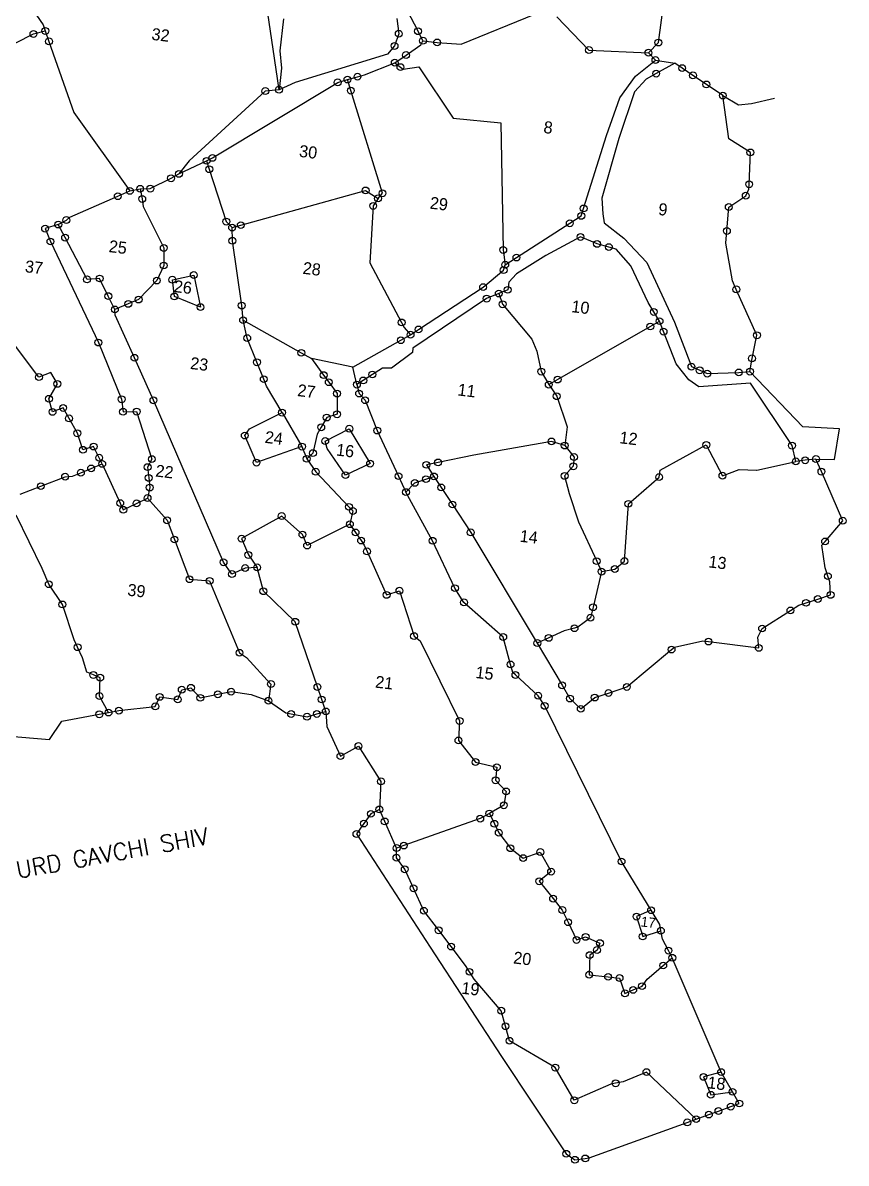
# Model space of a CAD drawing. Header units: metres. Extents: x 266699 to 267923, y 2141560 to 2142908.
# Drawn here: x 267291 to 267923, y 2141560 to 2142436 of the extents above; entities that cross this region are included whole.
import ezdxf

# ---------------------------------------------------------------- set-up
doc = ezdxf.new("R2010")
doc.units = ezdxf.units.M
doc.header["$LTSCALE"] = 0.3
for name, color, linetype in [('OFF', 1, 'Continuous'), ('OTHERS', 1, 'Continuous'), ('POLY_PARCEL', 6, 'Continuous'), ('POLY_ROAD', 30, 'Continuous'), ('SYM_STONE', 1, 'Continuous'), ('TEXT_MAPOUT', 7, 'Continuous'), ('TEXT_PARCEL', 7, 'Continuous'), ('V_BOUND_LINE', 7, 'Continuous')]:
    doc.layers.add(name, color=color, linetype=linetype)
doc.styles.get("Standard").update_dxf_attribs({"font": 'simplex.shx'})
doc.styles.add('TEXT_MAP', font='', dxfattribs={"height": 1.8})
doc.styles.get('TEXT_MAP').set_extended_font_data('Kruti Dev 050')

msp = doc.modelspace()

# ---------------------------------------------------------------- linework, layer by layer
at = {"layer": 'OFF'}
for p, q in [((267776.77, 2142407.26), (267791.69, 2142404.87)), ((267547.62, 2142158.12), (267544.59, 2142171.4)), ((267914.18, 2142100.62), (267918.09, 2142124.21)), ((267899.98, 2142100.97), (267914.18, 2142100.62))]:
    msp.add_line(p, q, dxfattribs=at)
at = {"layer": 'OTHERS'}
for p, q in [((267828.51, 2142379.99), (267840.62, 2142372.87)), ((267850.42, 2142373.88), (267868.22, 2142377.91)), ((267840.62, 2142372.87), (267850.42, 2142373.88))]:
    msp.add_line(p, q, dxfattribs=at)
at = {"layer": 'POLY_PARCEL'}
for p, q in [((267594.58, 2142429.4), (267575.11, 2142466.95)), ((267483.39, 2142415.51), (267478.14, 2142450.23)), ((267301.7, 2142441.63), (267306.91, 2142434.19)), ((267491.4, 2142439.01), (267488.6, 2142414.36)), ((267578.41, 2142439.13), (267579.79, 2142427.48)), ((267627.73, 2142419.46), (267684.2, 2142442.57)), ((267701.19, 2142440.47), (267725.78, 2142414.94)), ((267299.42, 2142427.28), (267308.52, 2142429.56)), ((267306.91, 2142434.19), (267308.52, 2142429.56)), ((267308.52, 2142429.56), (267311.31, 2142421.58)), ((267598.37, 2142422.08), (267594.58, 2142429.4)), ((267264.56, 2142409.81), (267299.42, 2142427.28)), ((267311.31, 2142421.58), (267330.34, 2142367.11)), ((267579.79, 2142427.48), (267576.56, 2142418.09)), ((267596.76, 2142418.9), (267598.37, 2142422.08)), ((267598.37, 2142422.08), (267609.2, 2142420.76)), ((267609.2, 2142420.76), (267627.73, 2142419.46)), ((267487.87, 2142384.47), (267483.39, 2142415.51)), ((267488.6, 2142414.36), (267489.79, 2142401.05)), ((267571.12, 2142411.67), (267500.22, 2142390.14)), ((267576.56, 2142418.09), (267571.12, 2142411.67)), ((267576.74, 2142405.2), (267585.36, 2142411.09)), ((267585.36, 2142411.09), (267596.76, 2142418.9)), ((267725.78, 2142414.94), (267771.43, 2142412.89)), ((267553.42, 2142396.03), (267576.74, 2142405.2)), ((267576.74, 2142405.2), (267581.09, 2142401.84)), ((267489.79, 2142401.05), (267487.87, 2142384.47)), ((267540.38, 2142392.28), (267548.12, 2142394.5)), ((267548.12, 2142394.5), (267553.42, 2142396.03)), ((267581.09, 2142401.84), (267583.2, 2142400.21)), ((267583.2, 2142400.21), (267595.12, 2142402.02)), ((267595.12, 2142402.02), (267621.47, 2142362.59)), ((267436.76, 2142332.14), (267532.91, 2142390.13)), ((267500.22, 2142390.14), (267487.87, 2142384.47)), ((267532.91, 2142390.13), (267540.38, 2142392.28)), ((267543.01, 2142383.76), (267540.38, 2142392.28)), ((267477.36, 2142383.47), (267418.96, 2142329.82)), ((267487.87, 2142384.47), (267477.36, 2142383.47)), ((267567.3, 2142304.98), (267543.01, 2142383.76)), ((267330.34, 2142367.11), (267373.43, 2142306.85)), ((267621.47, 2142362.59), (267658.2, 2142359.1)), ((267658.2, 2142359.1), (267659.95, 2142261.49)), ((267411.09, 2142319.88), (267432.25, 2142329.91)), ((267418.96, 2142329.82), (267411.09, 2142319.88)), ((267432.25, 2142329.91), (267436.76, 2142332.14)), ((267432.25, 2142329.91), (267434.36, 2142323.44)), ((267434.36, 2142323.44), (267447.4, 2142283.22)), ((267389.1, 2142308.56), (267405.03, 2142316.5)), ((267405.03, 2142316.5), (267411.09, 2142319.88)), ((267364.12, 2142302.75), (267373.43, 2142306.85)), ((267373.43, 2142306.85), (267381.32, 2142308.43)), ((267381.32, 2142308.43), (267389.1, 2142308.56)), ((267381.32, 2142308.43), (267382.87, 2142300.65)), ((267458.55, 2142280.52), (267554.37, 2142307.16)), ((267554.37, 2142307.16), (267563.87, 2142301.07)), ((267327.39, 2142286.56), (267364.12, 2142302.75)), ((267382.87, 2142300.65), (267383.73, 2142294.78)), ((267563.87, 2142301.07), (267560.14, 2142295.27)), ((267563.87, 2142301.07), (267567.3, 2142304.98)), ((267383.73, 2142294.78), (267399.43, 2142263.02)), ((267560.14, 2142295.27), (267557.57, 2142251.65)), ((267318.47, 2142281), (267308.34, 2142277.84)), ((267318.47, 2142281), (267324.67, 2142284.42)), ((267323.71, 2142270.97), (267318.47, 2142281)), ((267324.67, 2142284.42), (267327.39, 2142286.56)), ((267447.4, 2142283.22), (267451.87, 2142278.66)), ((267451.87, 2142278.66), (267458.55, 2142280.52)), ((267308.34, 2142277.84), (267312.46, 2142267.96)), ((267340.5, 2142238.93), (267323.71, 2142270.97)), ((267452.1, 2142268.55), (267451.87, 2142278.66)), ((267312.46, 2142267.96), (267349.22, 2142190.4)), ((267399.43, 2142263.02), (267399.39, 2142249.55)), ((267459.24, 2142218.83), (267452.1, 2142268.55)), ((267659.95, 2142261.49), (267661.51, 2142250.16)), ((267399.39, 2142249.55), (267394.09, 2142238)), ((267557.57, 2142251.65), (267581.99, 2142205.83)), ((267350.22, 2142239.57), (267340.5, 2142238.93)), ((267356.87, 2142226.05), (267350.22, 2142239.57)), ((267394.09, 2142238), (267380.14, 2142223.41)), ((267406, 2142238.67), (267422.47, 2142242.22)), ((267407.56, 2142225.82), (267406, 2142238.67)), ((267422.47, 2142242.22), (267427.61, 2142217.62)), ((267656.56, 2142228.01), (267659.52, 2142219.76)), ((267361.91, 2142215.82), (267356.87, 2142226.05)), ((267372.17, 2142220.09), (267361.91, 2142215.82)), ((267380.14, 2142223.41), (267372.17, 2142220.09)), ((267427.61, 2142217.62), (267407.56, 2142225.82)), ((267460.32, 2142207.58), (267459.24, 2142218.83)), ((267659.52, 2142219.76), (267682.04, 2142193.04)), ((267362.16, 2142211.46), (267361.91, 2142215.82)), ((267376.92, 2142178.7), (267362.16, 2142211.46)), ((267460.32, 2142207.58), (267504.99, 2142182.52)), ((267463.47, 2142193.83), (267460.32, 2142207.58)), ((267581.99, 2142205.83), (267584.02, 2142202.02)), ((267584.02, 2142202.02), (267588.81, 2142196.43)), ((267701.69, 2142162), (267772.82, 2142202.74)), ((267772.82, 2142202.74), (267779.93, 2142206.82)), ((267303.64, 2142163.96), (267281.81, 2142192.72)), ((267470.97, 2142175.26), (267463.47, 2142193.83)), ((267682.04, 2142193.04), (267685.64, 2142183.67)), ((267349.22, 2142190.4), (267367.05, 2142146.87)), ((267685.64, 2142183.67), (267689.2, 2142168.1)), ((267391.48, 2142146.08), (267376.92, 2142178.7)), ((267476.2, 2142162.3), (267470.97, 2142175.26)), ((267504.99, 2142182.52), (267512.83, 2142178.12)), ((267544.59, 2142171.4), (267512.83, 2142178.12)), ((267512.83, 2142178.12), (267522.09, 2142165.42)), ((267312.86, 2142167.31), (267303.64, 2142163.96)), ((267317.74, 2142158.7), (267312.86, 2142167.31)), ((267689.2, 2142168.1), (267694.91, 2142158.12)), ((267311.29, 2142147.26), (267317.74, 2142158.7)), ((267478.36, 2142156.94), (267476.2, 2142162.3)), ((267522.09, 2142165.42), (267526.07, 2142159.96)), ((267526.07, 2142159.96), (267532.42, 2142151.24)), ((267547.62, 2142158.12), (267549.36, 2142151.28)), ((267694.91, 2142158.12), (267701.69, 2142162)), ((267694.91, 2142158.12), (267701.03, 2142149.21)), ((267490.21, 2142136.62), (267478.36, 2142156.94)), ((267532.42, 2142151.24), (267532.43, 2142135.36)), ((267549.36, 2142151.28), (267553.96, 2142146.14)), ((267701.03, 2142149.21), (267709.14, 2142125.77)), ((267314.04, 2142137.17), (267311.29, 2142147.26)), ((267322.21, 2142140.21), (267314.04, 2142137.17)), ((267326.7, 2142132.22), (267322.21, 2142140.21)), ((267367.05, 2142146.87), (267368.15, 2142137.25)), ((267445.3, 2142021.72), (267391.48, 2142146.08)), ((267553.96, 2142146.14), (267563.3, 2142122.88)), ((267333.11, 2142120.78), (267326.7, 2142132.22)), ((267368.15, 2142137.25), (267378.57, 2142137.36)), ((267378.57, 2142137.36), (267390.25, 2142100.93)), ((267465.17, 2142124.22), (267490.21, 2142136.62)), ((267490.21, 2142136.62), (267505.49, 2142110.52)), ((267524.47, 2142132.86), (267520.26, 2142125.39)), ((267532.43, 2142135.36), (267524.47, 2142132.86)), ((267461.61, 2142119), (267465.17, 2142124.22)), ((267520.26, 2142125.39), (267517.24, 2142120.01)), ((267523.36, 2142114.78), (267541.81, 2142124.28)), ((267541.81, 2142124.28), (267557.81, 2142097.47)), ((267563.3, 2142122.88), (267579.62, 2142087.86)), ((267709.14, 2142125.77), (267707.13, 2142111.36)), ((267337.39, 2142108.11), (267333.11, 2142120.78)), ((267470.58, 2142098.23), (267461.61, 2142119)), ((267517.24, 2142120.01), (267513.95, 2142105.52)), ((267524.84, 2142109.07), (267523.36, 2142114.78)), ((267697.01, 2142114.48), (267637.47, 2142104.08)), ((267707.13, 2142111.36), (267697.01, 2142114.48)), ((267345.61, 2142110.59), (267337.39, 2142108.11)), ((267349.85, 2142102.02), (267345.61, 2142110.59)), ((267505.49, 2142110.52), (267470.58, 2142098.23)), ((267505.49, 2142110.52), (267509.1, 2142101.15)), ((267513.95, 2142105.52), (267509.1, 2142101.15)), ((267538.86, 2142088.61), (267524.84, 2142109.07)), ((267707.13, 2142111.36), (267714.32, 2142102.54)), ((267780.42, 2142092.44), (267815.79, 2142111.79)), ((267815.79, 2142111.79), (267828.19, 2142088.19)), ((267343.67, 2142093.75), (267352.2, 2142097.26)), ((267352.2, 2142097.26), (267349.85, 2142102.02)), ((267352.2, 2142097.26), (267365.99, 2142067.18)), ((267390.25, 2142100.93), (267387.02, 2142094.79)), ((267509.1, 2142101.15), (267516.01, 2142091.24)), ((267557.81, 2142097.47), (267538.86, 2142088.61)), ((267609.91, 2142098.4), (267600.98, 2142096.56)), ((267600.98, 2142096.56), (267606.82, 2142087.61)), ((267637.47, 2142104.08), (267609.91, 2142098.4)), ((267714.32, 2142102.54), (267713.75, 2142095.43)), ((267854.57, 2142092.56), (267876.58, 2142097.38)), ((267876.58, 2142097.38), (267884.53, 2142099.19)), ((267305.07, 2142080.16), (267323.68, 2142087.41)), ((267323.68, 2142087.41), (267329.31, 2142087.85)), ((267329.31, 2142087.85), (267335.79, 2142090.51)), ((267335.79, 2142090.51), (267343.67, 2142093.75)), ((267387.02, 2142094.79), (267387.87, 2142086.54)), ((267516.01, 2142091.24), (267541.53, 2142064.32)), ((267579.62, 2142087.86), (267585.33, 2142075.61)), ((267713.75, 2142095.43), (267707.09, 2142088.06)), ((267707.09, 2142088.06), (267710.46, 2142074.48)), ((267756.04, 2142066.62), (267779.65, 2142087.18)), ((267779.65, 2142087.18), (267780.42, 2142092.44)), ((267828.19, 2142088.19), (267841.02, 2142092.98)), ((267841.02, 2142092.98), (267854.34, 2142092.53)), ((267289.21, 2142073.98), (267305.07, 2142080.16)), ((267388.64, 2142079.1), (267387, 2142071.06)), ((267387.87, 2142086.54), (267388.64, 2142079.1)), ((267378.52, 2142066.96), (267387, 2142071.06)), ((267387, 2142071.06), (267402.01, 2142053.99)), ((267710.46, 2142074.48), (267717.8, 2142052.83)), ((267365.99, 2142067.18), (267368.34, 2142062.04)), ((267368.34, 2142062.04), (267378.52, 2142066.96)), ((267541.53, 2142064.32), (267544.55, 2142061.13)), ((267544.55, 2142061.13), (267542.28, 2142050.96)), ((267753.01, 2142022.62), (267756.04, 2142066.62)), ((267306.08, 2142016.93), (267286.2, 2142057.91)), ((267402.01, 2142053.99), (267407.61, 2142039.22)), ((267489.92, 2142057.24), (267459.18, 2142039.87)), ((267505.85, 2142043.01), (267489.92, 2142057.24)), ((267717.8, 2142052.83), (267731.73, 2142022.59)), ((267542.28, 2142050.96), (267509.42, 2142034.57)), ((267542.28, 2142050.96), (267546.62, 2142044.62)), ((267546.62, 2142044.62), (267550.86, 2142038.42)), ((267407.61, 2142039.22), (267419.17, 2142008.76)), ((267459.18, 2142039.87), (267464.38, 2142027.34)), ((267509.42, 2142034.57), (267505.85, 2142043.01)), ((267550.86, 2142038.42), (267553.28, 2142034.88)), ((267553.28, 2142034.88), (267555.42, 2142030.12)), ((267464.38, 2142027.34), (267471.12, 2142017.81)), ((267555.42, 2142030.12), (267570.47, 2141996.73)), ((267451.77, 2142012.72), (267445.3, 2142021.72)), ((267461.89, 2142017.3), (267451.77, 2142012.72)), ((267471.12, 2142017.81), (267461.89, 2142017.3)), ((267475.87, 2141999.53), (267471.12, 2142017.81)), ((267731.73, 2142022.59), (267735.42, 2142014.59)), ((267745.59, 2142016.54), (267753.01, 2142022.62)), ((267311.16, 2142004.89), (267306.08, 2142016.93)), ((267419.17, 2142008.76), (267434.59, 2142007.51)), ((267735.42, 2142014.59), (267728.88, 2141987.27)), ((267735.42, 2142014.59), (267745.59, 2142016.54)), ((267321.59, 2141989.37), (267311.16, 2142004.89)), ((267434.59, 2142007.51), (267457.56, 2141952.29)), ((267500.35, 2141976.05), (267475.87, 2141999.53)), ((267570.47, 2141996.73), (267580.31, 2141999.94)), ((267580.31, 2141999.94), (267591.52, 2141965.05)), ((267330.56, 2141962.26), (267321.59, 2141989.37)), ((267728.88, 2141987.27), (267726.95, 2141979.17)), ((267517.39, 2141926.01), (267500.35, 2141976.05)), ((267726.95, 2141979.17), (267717.25, 2141971.81)), ((267591.52, 2141965.05), (267596.28, 2141961.39)), ((267706.78, 2141969.12), (267694.84, 2141963.7)), ((267714.7, 2141971.15), (267706.78, 2141969.12)), ((267717.25, 2141971.81), (267714.7, 2141971.15)), ((267333.28, 2141956.54), (267330.56, 2141962.26)), ((267337.14, 2141948.42), (267333.28, 2141956.54)), ((267596.28, 2141961.39), (267626.5, 2141899.93)), ((267694.84, 2141963.7), (267686.11, 2141959.73)), ((267340.28, 2141937.34), (267337.14, 2141948.42)), ((267457.56, 2141952.29), (267462.98, 2141948.61)), ((267462.98, 2141948.61), (267481.71, 2141928.31)), ((267345.4, 2141935.27), (267340.28, 2141937.34)), ((267350.65, 2141933.14), (267345.4, 2141935.27)), ((267350.05, 2141919.04), (267350.65, 2141933.14)), ((267481.71, 2141928.31), (267479.77, 2141915.48)), ((267520.65, 2141916.42), (267517.39, 2141926.01)), ((267357.05, 2141906.39), (267350.05, 2141919.04)), ((267523.78, 2141907.23), (267520.65, 2141916.42)), ((267626.5, 2141899.93), (267625.57, 2141884.97)), ((267625.57, 2141884.97), (267638.73, 2141868.38)), ((267638.73, 2141868.38), (267655.07, 2141864.44)), ((267655.07, 2141864.44), (267654.12, 2141854.42)), ((267654.12, 2141854.42), (267662.18, 2141845.86)), ((267662.18, 2141845.86), (267660.41, 2141835.2)), ((267660.41, 2141835.2), (267649.31, 2141828.91)), ((267569, 2141822.83), (267564.91, 2141832)), ((267642.3, 2141824.95), (267583.68, 2141804.32)), ((267649.31, 2141828.91), (267642.3, 2141824.95)), ((267649.31, 2141828.91), (267653.17, 2141821.02)), ((267578.13, 2141802.37), (267569, 2141822.83)), ((267653.17, 2141821.02), (267656.52, 2141814.16)), ((267656.52, 2141814.16), (267665.43, 2141802.28)), ((267577.99, 2141794.97), (267578.13, 2141802.37)), ((267583.68, 2141804.32), (267578.13, 2141802.37)), ((267665.43, 2141802.28), (267675.27, 2141794.67)), ((267675.27, 2141794.67), (267688.38, 2141799.34)), ((267688.38, 2141799.34), (267696.71, 2141784.26)), ((267584.41, 2141786.11), (267577.99, 2141794.97)), ((267591.13, 2141771.52), (267584.41, 2141786.11)), ((267696.71, 2141784.26), (267687.61, 2141776.88)), ((267687.61, 2141776.88), (267698.26, 2141763.59)), ((267599.07, 2141754.26), (267591.13, 2141771.52)), ((267698.26, 2141763.59), (267705.3, 2141754.81)), ((267705.3, 2141754.81), (267709.74, 2141745.45)), ((267773.44, 2141754.67), (267762.26, 2141749.77)), ((267610.46, 2141739.28), (267599.07, 2141754.26)), ((267762.26, 2141749.77), (267766.98, 2141734.5)), ((267619.97, 2141726.77), (267610.46, 2141739.28)), ((267709.74, 2141745.45), (267716.21, 2141731.81)), ((267766.98, 2141734.5), (267780.97, 2141738.86)), ((267716.21, 2141731.81), (267723.17, 2141734.19)), ((267723.17, 2141734.19), (267734.22, 2141729.41)), ((267734.22, 2141729.41), (267731.98, 2141724.11)), ((267631.06, 2141712.18), (267619.97, 2141726.77)), ((267726.32, 2141720.22), (267725.93, 2141705.13)), ((267731.98, 2141724.11), (267726.32, 2141720.22)), ((267634.08, 2141707.37), (267631.06, 2141712.18)), ((267770.47, 2141701.7), (267782.76, 2141712.22)), ((267782.76, 2141712.22), (267789.71, 2141718.17)), ((267637.55, 2141701.83), (267634.08, 2141707.37)), ((267725.93, 2141705.13), (267740.46, 2141703.54)), ((267740.46, 2141703.54), (267749.24, 2141702.58)), ((267749.24, 2141702.58), (267753.4, 2141690.84)), ((267658.44, 2141677.51), (267637.55, 2141701.83)), ((267753.4, 2141690.84), (267759.75, 2141693.52)), ((267759.75, 2141693.52), (267766.49, 2141696.37)), ((267766.49, 2141696.37), (267770.47, 2141701.7)), ((267661.7, 2141665.61), (267658.44, 2141677.51)), ((267664.76, 2141654.45), (267661.7, 2141665.61)), ((267699.95, 2141633.86), (267664.76, 2141654.45)), ((267714.5, 2141608.76), (267699.95, 2141633.86)), ((267769.9, 2141630.41), (267752.12, 2141622.97)), ((267808, 2141594.28), (267769.9, 2141630.41)), ((267827.17, 2141630.4), (267813.66, 2141626.71)), ((267813.66, 2141626.71), (267819.25, 2141613)), ((267742.49, 2141621.03), (267714.5, 2141608.76)), ((267746.25, 2141621.79), (267742.49, 2141621.03)), ((267752.12, 2141622.97), (267746.25, 2141621.79)), ((267819.25, 2141613), (267835.95, 2141615.25))]:
    msp.add_line(p, q, dxfattribs=at)
at = {"layer": 'POLY_ROAD'}
for p, q in [((267761.53, 2142395.01), (267776.77, 2142407.26)), ((267791.69, 2142404.87), (267777.34, 2142396.82)), ((267749.4, 2142378.2), (267761.53, 2142395.01)), ((267777.34, 2142396.82), (267769.62, 2142392.48)), ((267769.62, 2142392.48), (267760.74, 2142382.86)), ((267739.18, 2142349.35), (267749.4, 2142378.2)), ((267760.74, 2142382.86), (267748.71, 2142347.02)), ((267721.67, 2142293.35), (267739.18, 2142349.35)), ((267748.71, 2142347.02), (267735.7, 2142301.12)), ((267735.7, 2142301.12), (267736.28, 2142289.24)), ((267719.89, 2142287.64), (267721.67, 2142293.35)), ((267736.28, 2142289.24), (267737.52, 2142282.26)), ((267670.08, 2142255.66), (267711.03, 2142281.95)), ((267711.03, 2142281.95), (267719.89, 2142287.64)), ((267737.52, 2142282.26), (267752.4, 2142270.6)), ((267719.26, 2142271.48), (267692.74, 2142257.3)), ((267731.96, 2142266.15), (267719.26, 2142271.48)), ((267741.06, 2142263.65), (267731.96, 2142266.15)), ((267746.55, 2142262.15), (267741.06, 2142263.65)), ((267757.79, 2142249.33), (267746.55, 2142262.15)), ((267752.4, 2142270.6), (267770.07, 2142251.84)), ((267661.51, 2142250.16), (267670.08, 2142255.66)), ((267692.74, 2142257.3), (267670.03, 2142243.11)), ((267644.51, 2142232.96), (267660.27, 2142246)), ((267660.27, 2142246), (267661.51, 2142250.16)), ((267771.12, 2142221.07), (267757.79, 2142249.33)), ((267770.07, 2142251.84), (267791.32, 2142205.93)), ((267664.28, 2142236.66), (267663.41, 2142230.87)), ((267670.03, 2142243.11), (267664.28, 2142236.66)), ((267594.99, 2142200.49), (267644.51, 2142232.96)), ((267656.56, 2142228.01), (267647.22, 2142224.12)), ((267663.41, 2142230.87), (267656.56, 2142228.01)), ((267647.22, 2142224.12), (267590.64, 2142186.02)), ((267775.55, 2142213.9), (267771.12, 2142221.07)), ((267779.93, 2142206.82), (267775.55, 2142213.9)), ((267783.03, 2142198.82), (267779.93, 2142206.82)), ((267791.32, 2142205.93), (267804.41, 2142171.9)), ((267544.59, 2142171.4), (267581.37, 2142192.22)), ((267581.37, 2142192.22), (267588.81, 2142196.43)), ((267588.81, 2142196.43), (267594.99, 2142200.49)), ((267792.59, 2142174.09), (267783.03, 2142198.82)), ((267590.64, 2142186.02), (267590.26, 2142182.86)), ((267590.26, 2142182.86), (267574.11, 2142170.65)), ((267559.53, 2142165.87), (267552.58, 2142161.34)), ((267567.21, 2142170.87), (267559.53, 2142165.87)), ((267574.11, 2142170.65), (267567.21, 2142170.87)), ((267802.51, 2142161.78), (267792.59, 2142174.09)), ((267804.41, 2142171.9), (267810.76, 2142169.12)), ((267810.76, 2142169.12), (267816.55, 2142166.58)), ((267816.55, 2142166.58), (267840.76, 2142167.48)), ((267840.76, 2142167.48), (267849.31, 2142168.11)), ((267552.58, 2142161.34), (267547.62, 2142158.12)), ((267810.09, 2142156.35), (267802.51, 2142161.78)), ((267849.86, 2142159.19), (267810.09, 2142156.35)), ((267881.65, 2142111.31), (267849.86, 2142159.19)), ((267884.53, 2142099.19), (267881.65, 2142111.31)), ((267891.69, 2142100.02), (267884.53, 2142099.19)), ((267899.98, 2142100.97), (267891.69, 2142100.02))]:
    msp.add_line(p, q, dxfattribs=at)
at = {"layer": 'SYM_STONE'}
for centre in [(267299.42, 2142427.28), (267308.52, 2142429.56), (267579.79, 2142427.48), (267594.58, 2142429.4), (267311.31, 2142421.58), (267576.56, 2142418.09), (267598.37, 2142422.08), (267609.2, 2142420.76), (267779.04, 2142420.7), (267585.36, 2142411.09), (267725.78, 2142414.94), (267771.43, 2142412.89), (267576.74, 2142405.2), (267581.09, 2142401.84), (267776.77, 2142407.26), (267797.29, 2142401.08), (267540.38, 2142392.28), (267548.12, 2142394.5), (267777.34, 2142396.82), (267805.55, 2142395.5), (267477.36, 2142383.47), (267487.87, 2142384.47), (267532.91, 2142390.13), (267543.01, 2142383.76), (267815.87, 2142388.53), (267828.51, 2142379.99), (267432.25, 2142329.91), (267436.76, 2142332.14), (267849.62, 2142336.31), (267434.36, 2142323.44), (267405.03, 2142316.5), (267411.09, 2142319.88), (267373.43, 2142306.85), (267381.32, 2142308.43), (267389.1, 2142308.56), (267554.37, 2142307.16), (267567.3, 2142304.98), (267848.73, 2142311.89), (267364.12, 2142302.75), (267382.87, 2142300.65), (267560.14, 2142295.27), (267563.87, 2142301.07), (267846.13, 2142303.1), (267719.89, 2142287.64), (267721.67, 2142293.35), (267833.07, 2142294.41), (267308.34, 2142277.84), (267318.47, 2142281), (267324.67, 2142284.42), (267447.4, 2142283.22), (267451.87, 2142278.66), (267458.55, 2142280.52), (267711.03, 2142281.95), (267323.71, 2142270.97), (267452.1, 2142268.55), (267719.26, 2142271.48), (267831.63, 2142276.05), (267312.46, 2142267.96), (267399.43, 2142263.02), (267659.95, 2142261.49), (267731.96, 2142266.15), (267741.06, 2142263.65), (267670.08, 2142255.66), (267399.39, 2142249.55), (267422.47, 2142242.22), (267660.27, 2142246), (267661.51, 2142250.16), (267340.5, 2142238.93), (267350.22, 2142239.57), (267394.09, 2142238), (267406, 2142238.67), (267356.87, 2142226.05), (267407.56, 2142225.82), (267644.51, 2142232.96), (267656.56, 2142228.01), (267663.41, 2142230.87), (267838.83, 2142231.22), (267361.91, 2142215.82), (267372.17, 2142220.09), (267380.14, 2142223.41), (267427.61, 2142217.62), (267459.24, 2142218.83), (267647.22, 2142224.12), (267659.52, 2142219.76), (267460.32, 2142207.58), (267775.55, 2142213.9), (267581.99, 2142205.83), (267594.99, 2142200.49), (267772.82, 2142202.74), (267779.93, 2142206.82), (267783.03, 2142198.82), (267349.22, 2142190.4), (267463.47, 2142193.83), (267581.37, 2142192.22), (267588.81, 2142196.43), (267854.7, 2142195.98), (267504.99, 2142182.52), (267376.92, 2142178.7), (267470.97, 2142175.26), (267850.93, 2142178.26), (267303.64, 2142163.96), (267522.09, 2142165.42), (267559.53, 2142165.87), (267689.2, 2142168.1), (267804.41, 2142171.9), (267810.76, 2142169.12), (267816.55, 2142166.58), (267840.76, 2142167.48), (267849.31, 2142168.11), (267317.74, 2142158.7), (267476.2, 2142162.3), (267526.07, 2142159.96), (267547.62, 2142158.12), (267552.58, 2142161.34), (267694.91, 2142158.12), (267701.69, 2142162), (267311.29, 2142147.26), (267367.05, 2142146.87), (267391.48, 2142146.08), (267532.42, 2142151.24), (267549.36, 2142151.28), (267553.96, 2142146.14), (267701.03, 2142149.21), (267314.04, 2142137.17), (267322.21, 2142140.21), (267368.15, 2142137.25), (267378.57, 2142137.36), (267326.7, 2142132.22), (267490.21, 2142136.62), (267524.47, 2142132.86), (267532.43, 2142135.36), (267333.11, 2142120.78), (267520.26, 2142125.39), (267541.81, 2142124.28), (267563.3, 2142122.88), (267461.61, 2142119), (267523.36, 2142114.78), (267697.01, 2142114.48), (267707.13, 2142111.36), (267815.79, 2142111.79), (267881.65, 2142111.31), (267337.39, 2142108.11), (267345.61, 2142110.59), (267349.85, 2142102.02), (267505.49, 2142110.52), (267513.95, 2142105.52), (267714.32, 2142102.54), (267343.67, 2142093.75), (267352.2, 2142097.26), (267387.02, 2142094.79), (267390.25, 2142100.93), (267470.58, 2142098.23), (267509.1, 2142101.15), (267557.81, 2142097.47), (267600.98, 2142096.56), (267609.91, 2142098.4), (267713.75, 2142095.43), (267884.53, 2142099.19), (267891.69, 2142100.02), (267899.98, 2142100.97), (267323.68, 2142087.41), (267335.79, 2142090.51), (267387.87, 2142086.54), (267516.01, 2142091.24), (267538.86, 2142088.61), (267579.62, 2142087.86), (267600.64, 2142085.54), (267606.82, 2142087.61), (267707.09, 2142088.06), (267779.65, 2142087.18), (267828.19, 2142088.19), (267904.17, 2142091.34), (267305.07, 2142080.16), (267388.64, 2142079.1), (267592.08, 2142082.68), (267612.36, 2142079.2), (267365.99, 2142067.18), (267378.52, 2142066.96), (267387, 2142071.06), (267585.33, 2142075.61), (267368.34, 2142062.04), (267541.53, 2142064.32), (267544.55, 2142061.13), (267620.96, 2142066.1), (267756.04, 2142066.62), (267402.01, 2142053.99), (267489.92, 2142057.24), (267542.28, 2142050.96), (267920.56, 2142053.65), (267505.85, 2142043.01), (267546.62, 2142044.62), (267635.02, 2142044.71), (267407.61, 2142039.22), (267459.18, 2142039.87), (267509.42, 2142034.57), (267550.86, 2142038.42), (267605.75, 2142038.23), (267907, 2142037.73), (267464.38, 2142027.34), (267555.42, 2142030.12), (267445.3, 2142021.72), (267461.89, 2142017.3), (267471.12, 2142017.81), (267731.73, 2142022.59), (267735.42, 2142014.59), (267745.59, 2142016.54), (267753.01, 2142022.62), (267419.17, 2142008.76), (267434.59, 2142007.51), (267451.77, 2142012.72), (267909.13, 2142011.07), (267311.16, 2142004.89), (267475.87, 2141999.53), (267580.31, 2141999.94), (267622.93, 2142001.87), (267321.59, 2141989.37), (267570.47, 2141996.73), (267629.82, 2141990.99), (267892.34, 2141990.63), (267901.4, 2141993.53), (267911.25, 2141996.7), (267728.88, 2141987.27), (267880.42, 2141984.75), (267500.35, 2141976.05), (267714.7, 2141971.15), (267726.95, 2141979.17), (267858.68, 2141970.93), (267591.52, 2141965.05), (267659.97, 2141964.35), (267694.84, 2141963.7), (267333.28, 2141956.54), (267686.11, 2141959.73), (267789.14, 2141954.76), (267817.52, 2141960.89), (267856.09, 2141956.04), (267457.56, 2141952.29), (267665.6, 2141943.32), (267345.4, 2141935.27), (267350.65, 2141933.14), (267481.71, 2141928.31), (267669.35, 2141935.24), (267705.17, 2141927.34), (267350.05, 2141919.04), (267396.28, 2141918.4), (267413.23, 2141923.91), (267420.26, 2141925.41), (267440.97, 2141920.41), (267451.11, 2141922.43), (267517.39, 2141926.01), (267686.76, 2141919.32), (267740.76, 2141921.4), (267754.83, 2141926.06), (267392.93, 2141911.13), (267410.18, 2141916.53), (267427.45, 2141917.7), (267479.77, 2141915.48), (267520.65, 2141916.42), (267691.77, 2141911.51), (267711.17, 2141917.15), (267730.2, 2141917.9), (267349.92, 2141905.07), (267357.05, 2141906.39), (267364.96, 2141907.86), (267497.17, 2141905.33), (267509.41, 2141903.19), (267516.89, 2141905.29), (267523.78, 2141907.23), (267719.48, 2141909.26), (267626.5, 2141899.93), (267625.57, 2141884.97), (267548.83, 2141880.7), (267535, 2141872.9), (267638.73, 2141868.38), (267655.07, 2141864.44), (267566.14, 2141853.58), (267654.12, 2141854.42), (267662.18, 2141845.86), (267564.91, 2141832), (267660.41, 2141835.2), (267558.37, 2141828.64), (267569, 2141822.83), (267642.3, 2141824.95), (267649.31, 2141828.91), (267547.32, 2141813.2), (267553.02, 2141821.17), (267653.17, 2141821.02), (267656.52, 2141814.16), (267583.68, 2141804.32), (267578.13, 2141802.37), (267665.43, 2141802.28), (267688.38, 2141799.34), (267577.99, 2141794.97), (267675.27, 2141794.67), (267750.77, 2141792.05), (267584.41, 2141786.11), (267696.71, 2141784.26), (267591.13, 2141771.52), (267687.61, 2141776.88), (267698.26, 2141763.59), (267599.07, 2141754.26), (267705.3, 2141754.81), (267773.44, 2141754.67), (267709.74, 2141745.45), (267762.26, 2141749.77), (267610.46, 2141739.28), (267766.98, 2141734.5), (267780.97, 2141738.86), (267619.97, 2141726.77), (267716.21, 2141731.81), (267723.17, 2141734.19), (267734.22, 2141729.41), (267726.32, 2141720.22), (267731.98, 2141724.11), (267786.81, 2141723.65), (267789.71, 2141718.17), (267782.76, 2141712.22), (267634.08, 2141707.37), (267725.93, 2141705.13), (267740.46, 2141703.54), (267749.24, 2141702.58), (267753.4, 2141690.84), (267759.75, 2141693.52), (267766.49, 2141696.37), (267658.44, 2141677.51), (267661.7, 2141665.61), (267664.76, 2141654.45), (267699.95, 2141633.86), (267769.9, 2141630.41), (267827.17, 2141630.4), (267746.25, 2141621.79), (267813.66, 2141626.71), (267819.25, 2141613), (267835.95, 2141615.25), (267714.5, 2141608.76), (267834.59, 2141603.92), (267841.14, 2141606.29), (267808, 2141594.28), (267817.81, 2141597.84), (267825.16, 2141600.5), (267801.21, 2141591.82), (267708.35, 2141567.69), (267715.02, 2141563.1), (267722.96, 2141564.14)]:
    msp.add_circle(centre, 2.62, dxfattribs=at)
at = {"layer": 'V_BOUND_LINE'}
for p, q in [((267779.04, 2142420.7), (267792.49, 2142522.78)), ((267771.43, 2142412.89), (267779.04, 2142420.7)), ((267776.77, 2142407.26), (267771.43, 2142412.89)), ((267797.29, 2142401.08), (267791.69, 2142404.87)), ((267805.55, 2142395.5), (267797.29, 2142401.08)), ((267815.87, 2142388.53), (267805.55, 2142395.5)), ((267828.51, 2142379.99), (267815.87, 2142388.53)), ((267833.24, 2142346.67), (267828.51, 2142379.99)), ((267849.62, 2142336.31), (267833.24, 2142346.67)), ((267848.73, 2142311.89), (267849.62, 2142336.31)), ((267846.13, 2142303.1), (267848.59, 2142308.07)), ((267848.59, 2142308.07), (267848.73, 2142311.89)), ((267833.07, 2142294.41), (267846.13, 2142303.1)), ((267831.63, 2142276.05), (267833.07, 2142294.41)), ((267830.89, 2142266.64), (267831.63, 2142276.05)), ((267835.92, 2142237.67), (267830.89, 2142266.64)), ((267838.83, 2142231.22), (267835.92, 2142237.67)), ((267854.7, 2142195.98), (267838.83, 2142231.22)), ((267850.93, 2142178.26), (267854.7, 2142195.98)), ((267849.31, 2142168.11), (267850.93, 2142178.26)), ((267890.02, 2142125.64), (267849.31, 2142168.11)), ((267918.09, 2142124.21), (267890.02, 2142125.64)), ((267918.09, 2142124.21), (267918.09, 2142124.21)), ((267904.17, 2142091.34), (267899.98, 2142100.97)), ((267600.64, 2142085.54), (267606.82, 2142087.61)), ((267606.82, 2142087.61), (267612.36, 2142079.2)), ((267920.56, 2142053.65), (267904.17, 2142091.34)), ((267585.33, 2142075.61), (267592.08, 2142082.68)), ((267592.08, 2142082.68), (267600.64, 2142085.54)), ((267612.36, 2142079.2), (267620.96, 2142066.1)), ((267605.75, 2142038.23), (267585.33, 2142075.61)), ((267620.96, 2142066.1), (267635.02, 2142044.71)), ((267907, 2142037.73), (267920.56, 2142053.65)), ((267635.02, 2142044.71), (267686.11, 2141959.73)), ((267622.93, 2142001.87), (267605.75, 2142038.23)), ((267904.6, 2142034.9), (267907, 2142037.73)), ((267907.09, 2142017.36), (267904.6, 2142034.9)), ((267909.13, 2142011.07), (267907.09, 2142017.36)), ((267910.53, 2142006.77), (267909.13, 2142011.07)), ((267629.82, 2141990.99), (267622.93, 2142001.87)), ((267911.25, 2141996.7), (267910.53, 2142006.77)), ((267659.97, 2141964.35), (267629.82, 2141990.99)), ((267892.34, 2141990.63), (267901.4, 2141993.53)), ((267901.4, 2141993.53), (267911.25, 2141996.7)), ((267858.68, 2141970.93), (267880.42, 2141984.75)), ((267880.42, 2141984.75), (267886.91, 2141988.88)), ((267886.91, 2141988.88), (267892.34, 2141990.63)), ((267855.34, 2141964.32), (267858.68, 2141970.93)), ((267665.6, 2141943.32), (267659.97, 2141964.35)), ((267686.11, 2141959.73), (267705.17, 2141927.34)), ((267789.14, 2141954.76), (267791.41, 2141956.66)), ((267791.41, 2141956.66), (267813.27, 2141961.42)), ((267813.27, 2141961.42), (267817.52, 2141960.89)), ((267817.52, 2141960.89), (267856.09, 2141956.04)), ((267856.09, 2141956.04), (267855.34, 2141964.32)), ((267754.83, 2141926.06), (267789.14, 2141954.76)), ((267667.25, 2141937.16), (267665.6, 2141943.32)), ((267669.35, 2141935.24), (267667.25, 2141937.16)), ((267686.76, 2141919.32), (267669.35, 2141935.24)), ((267410.18, 2141916.53), (267413.23, 2141923.91)), ((267413.23, 2141923.91), (267420.26, 2141925.41)), ((267420.26, 2141925.41), (267427.45, 2141917.7)), ((267440.97, 2141920.41), (267451.11, 2141922.43)), ((267451.11, 2141922.43), (267466.54, 2141920.22)), ((267705.17, 2141927.34), (267711.17, 2141917.15)), ((267730.2, 2141917.9), (267740.76, 2141921.4)), ((267740.76, 2141921.4), (267754.83, 2141926.06)), ((267392.93, 2141911.13), (267396.28, 2141918.4)), ((267396.28, 2141918.4), (267410.18, 2141916.53)), ((267427.45, 2141917.7), (267440.97, 2141920.41)), ((267466.54, 2141920.22), (267479.77, 2141915.48)), ((267479.77, 2141915.48), (267492.98, 2141906.06)), ((267691.77, 2141911.51), (267686.76, 2141919.32)), ((267711.17, 2141917.15), (267719.48, 2141909.26)), ((267719.48, 2141909.26), (267730.2, 2141917.9)), ((267321.17, 2141899.75), (267349.92, 2141905.07)), ((267349.92, 2141905.07), (267357.05, 2141906.39)), ((267357.05, 2141906.39), (267364.96, 2141907.86)), ((267364.96, 2141907.86), (267392.93, 2141911.13)), ((267492.98, 2141906.06), (267497.17, 2141905.33)), ((267497.17, 2141905.33), (267509.41, 2141903.19)), ((267509.41, 2141903.19), (267516.89, 2141905.29)), ((267516.89, 2141905.29), (267523.78, 2141907.23)), ((267523.78, 2141907.23), (267524.55, 2141895.6)), ((267750.77, 2141792.05), (267691.77, 2141911.51)), ((267311.62, 2141885.77), (267321.17, 2141899.75)), ((267524.55, 2141895.6), (267535, 2141872.9)), ((267278.3, 2141888.4), (267311.62, 2141885.77)), ((267535, 2141872.9), (267548.83, 2141880.7)), ((267548.83, 2141880.7), (267566.14, 2141853.58)), ((267566.14, 2141853.58), (267564.91, 2141832)), ((267558.37, 2141828.64), (267553.02, 2141821.17)), ((267564.91, 2141832), (267558.37, 2141828.64)), ((267553.02, 2141821.17), (267547.32, 2141813.2)), ((267547.32, 2141813.2), (267603.81, 2141726.22)), ((267773.44, 2141754.67), (267750.77, 2141792.05)), ((267780.06, 2141743.75), (267773.44, 2141754.67)), ((267780.97, 2141738.86), (267780.06, 2141743.75)), ((267782.14, 2141732.5), (267780.97, 2141738.86)), ((267786.81, 2141723.65), (267782.14, 2141732.5)), ((267603.81, 2141726.22), (267658.68, 2141642.32)), ((267789.71, 2141718.17), (267786.81, 2141723.65)), ((267827.17, 2141630.4), (267789.71, 2141718.17)), ((267658.68, 2141642.32), (267708.35, 2141567.69)), ((267835.95, 2141615.25), (267827.17, 2141630.4)), ((267841.14, 2141606.29), (267835.95, 2141615.25)), ((267834.59, 2141603.92), (267841.14, 2141606.29)), ((267808, 2141594.28), (267817.81, 2141597.84)), ((267817.81, 2141597.84), (267825.16, 2141600.5)), ((267825.16, 2141600.5), (267834.59, 2141603.92)), ((267725.83, 2141564.51), (267801.21, 2141591.82)), ((267801.21, 2141591.82), (267808, 2141594.28)), ((267708.35, 2141567.69), (267715.02, 2141563.1)), ((267715.02, 2141563.1), (267722.96, 2141564.14)), ((267722.96, 2141564.14), (267725.83, 2141564.51))]:
    msp.add_line(p, q, dxfattribs=at)

# ---------------------------------------------------------------- texts
at = {"layer": 'TEXT_MAPOUT'}
msp.add_text('MAUJE KAULARKHURD GAVCHI SHIV', height=12.8338, rotation=10.25241, dxfattribs=at).set_placement((267138.47, 2141752.04))
at = {"layer": 'TEXT_PARCEL', "style": 'TEXT_MAP'}
for s, height, p in [('32', 9.24, (267389.65, 2142422.82)), ('8', 9.24, (267690.52, 2142351.34)), ('30', 9.24, (267502.95, 2142333.02)), ('29', 9.24, (267603.25, 2142293.24)), ('9', 9.24, (267778.59, 2142288.44)), ('25', 9.24, (267356.86, 2142259.91)), ('37', 9.24, (267292.51, 2142244.49)), ('28', 9.24, (267505.72, 2142243.24)), ('26', 9.24, (267406.79, 2142229.22)), ('10', 9.24, (267711.92, 2142213.8)), ('23', 9.24, (267419.32, 2142170.2)), ('27', 9.24, (267501.63, 2142149.38)), ('11', 9.24, (267624.59, 2142149.85)), ('24', 9.24, (267476.62, 2142113.48)), ('12', 9.24, (267748.82, 2142113.16)), ('16', 9.24, (267531.33, 2142103.74)), ('22', 9.24, (267392.66, 2142087.63)), ('14', 9.24, (267672.27, 2142037.57)), ('13', 9.24, (267817.12, 2142017.89)), ('39', 9.24, (267371.14, 2141996.23)), ('15', 9.24, (267638.34, 2141932.96)), ('21', 9.24, (267561.32, 2141925.59)), ('17', 7.7, (267765.2, 2141742.29)), ('20', 9.24, (267667.29, 2141713.87)), ('19', 9.24, (267627.48, 2141690.64)), ('18', 9.24, (267816.3, 2141618.07))]:
    msp.add_text(s, height=height, rotation=353.16161, dxfattribs=at).set_placement(p)

doc.saveas('drawing.dxf')
